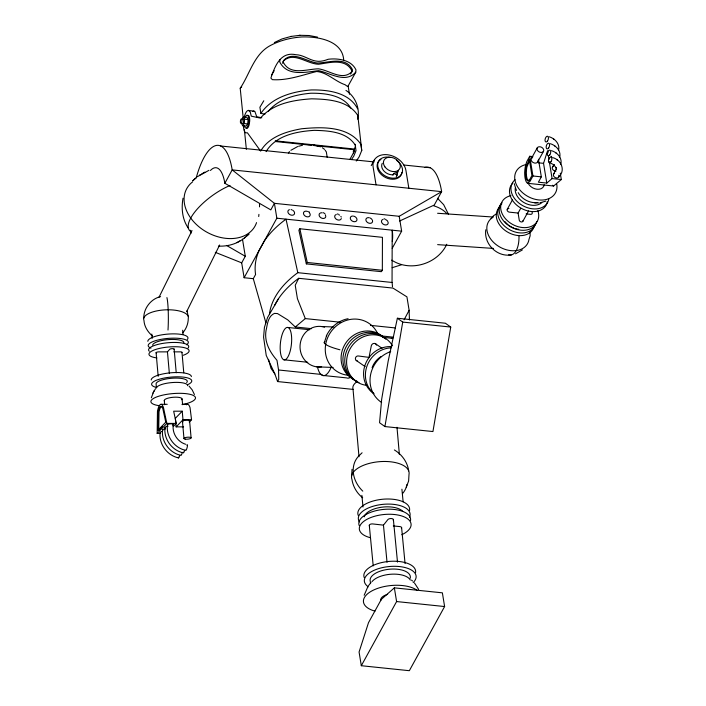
<?xml version="1.0" encoding="UTF-8"?>
<svg xmlns="http://www.w3.org/2000/svg" width="706" height="706" viewBox="0 0 706 706"><rect width="100%" height="100%" fill="white"/><g stroke="black" fill="none" stroke-linecap="round" stroke-linejoin="round"><path stroke-width="1.06" d="M382.334 270.283L382.44 237.34L299.847 228.762L298.894 230.165L306.325 263.885L381.381 271.678L382.334 270.283L307.278 262.482L306.325 263.885M392.457 286.795A103.632 61.06 -9.3 0 0 392.051 282.462L392.209 230.182A112.069 66.029 -9.3 0 1 392.307 241.549M157.173 433.422L157.456 411.589A14.385 4.174 89.9 0 1 159.671 405.129L160.236 404.564A12.664 3.671 89.9 0 1 163.483 407.671L166.837 423.415L157.173 433.422L160.315 433.422M259.517 206.884L259.552 203.928M409.445 319.986L409.127 310.296L406.93 296.864L392.942 288.083L298.7 278.296A103.632 61.06 -9.3 0 0 274.546 305.627M351.641 475.897L352.038 469.287M396.26 176.668L397.143 175.07L397.319 172.176L393.727 173.455L392.845 175.053M183.022 198.209C181.186 208.526 182.289 219.513 188.396 228.285M243.455 116.975L246.985 117.346L248.08 119.552L247.691 123.921L246.209 126.083L242.67 125.712L244.152 123.55L244.541 119.182L243.455 116.975L241.973 119.137M258.723 216.539L258.917 214.368M279.964 59.683L279.752 61.978C287.28 76.716 305.442 72.188 318.635 70.653C330.584 73.221 345.605 83.661 355.762 72.18L355.974 69.894C351.464 59.939 337.998 58.016 328.219 59.269C324.213 60.795 319.906 61.943 315.608 61.007C308.751 59.754 303.095 54.856 295.911 54.715C280.503 51.397 274.969 65.967 270.883 78.101L272.348 79.654C287.571 80.713 302.159 75.065 316.65 71.5C327.257 72.418 335.182 81.411 345.022 84.702L347.59 86.494L348.12 85.973L349.479 94.277M282.744 63.399L282.912 61.572C293.281 50.753 306.792 64.096 318.741 64.228C329.817 62.657 345.278 58.139 351.826 70.574L351.659 72.4L350.538 74.006M143.759 318.221C143.609 308.31 150.934 298.806 160.624 296.608M311.522 328.669L295.302 326.984L287.792 319.897L277.484 313.561L274.431 313.402C268.827 315.82 267.521 322.589 266.603 327.972C263.303 340.221 269.127 351.261 276.973 360.316L278.561 369.988L278.746 379.44L277.582 381.558L353.194 389.412M384.92 426.565L402.729 322.077L397.372 318.247L388.15 361.251L381.672 399.252L379.563 422.735L384.92 426.565L432.937 431.551L450.746 327.063L445.398 323.233L397.372 318.247M244.135 117.867L244.558 116.04A11.19 3.795 -84.1 0 1 247.391 110.763L248.424 110.392L254.831 111.363L256.71 116.719L261.794 117.805M151.331 397.778L153.511 392.042M364.164 595.264L367.835 586.765M324.275 342.842L326.675 335.376M357.66 119.235C360.245 108.512 355.418 96.448 345.958 90.421M538.44 159.212L541.334 176.862L538.396 182.192L546.779 183.066L543.549 163.342L547.556 150.828L547.909 152.964M353.371 153.052L354.341 149.045L275.278 140.838M558.517 150.396C560.29 144.156 554.872 138.42 549.206 136.77M559.646 157.341C561.42 151.102 556.01 145.365 550.345 143.706M560.785 164.277C562.558 158.038 557.149 152.302 551.483 150.652M406.285 487.211L408.615 481.007L409.012 474.388A28.884 13.493 -5 0 0 379.157 461.698A28.884 13.493 -5 0 0 351.95 479.409C353.009 486.575 356.918 493.317 362.663 497.748M353.238 151.746L355.533 146.142L355.277 144.298M248.424 110.392L250.233 111.954L251.274 116.155L260.426 118.114C272.895 103.508 293.414 100.014 311.62 98.822C327.787 99.202 348.235 100.376 357.818 115.493L361.737 150.493L359.151 156.82L356.274 161.021M446.783 244.258C437.517 264.115 410.115 272.313 391.733 260.126M158.991 297.279L192.006 230.58M186.631 311.69L219.645 244.991M298.7 278.296L295.232 285.268L297.429 298.7L305.301 318.591L340.936 322.289M153.705 391.68L155.541 388.671M152.937 393.136L154.252 390.639M404.079 319.818L409.127 310.296M243.173 117.681L240.208 88.241C249.703 74.192 253.789 55.024 269.41 46.058C279.302 40.56 290.387 37.78 301.621 36.968C317.506 36.359 342.631 40.339 343.716 60.213M424.641 167.534A61.396 20.809 -84.1 0 1 441.638 191.644L399.208 216.292L274.413 203.328L270.804 209.894L224.835 183.26L232.186 169.89L441.638 191.644L434.287 205.014L399.57 221.031M269.463 314.232A103.632 61.06 -9.3 0 1 297.808 272.675L286.018 219.16A112.069 66.029 -9.3 0 0 264.238 241.125L259.014 250.63A112.069 66.029 -9.3 0 0 255.581 274.51L253.286 278.676L244.117 277.723L241.681 262.853L245.291 256.287L242.485 239.157M355.762 72.18L348.12 85.973M244.117 277.723L276.849 218.207L274.413 203.328L232.186 169.89A61.396 20.809 -84.1 0 0 196.206 177.921M349.964 159.247L354.703 150.634M371.232 165.583L374.18 160.227M392.201 248.344L401.643 231.162L399.208 216.292M532.862 156.591L529.721 156.264L526.791 161.595L525.626 165.222A12.664 4.289 -84.1 0 0 524.885 176.729L525.14 178.38A14.385 4.871 -84.1 0 0 527.647 183.313L553.619 186.013L561.323 179.545L560.273 173.138M529.279 159.379L526.067 166.925A10.431 3.53 -84.1 0 0 525.643 175.565L525.855 176.95A12.143 4.112 -84.1 0 0 527.7 180.948L529.853 179.306L531.927 175.538L529.279 159.379L530.118 159.468M529.597 160.412L526.905 167.013A10.431 3.53 -84.1 0 0 526.482 175.653L526.694 177.038A12.143 4.112 -84.1 0 0 528.538 181.036L530.012 179.968M531.477 158.356L537.337 147.695M507.261 209.303L512.45 199.869M537.522 162.177L543.382 151.516A3.583 2.63 28.8 0 0 540.169 146.786A3.583 2.63 28.8 0 0 537.531 150.51A3.583 2.63 28.8 0 0 543.382 151.516M529.721 156.264L532.951 175.988L530.021 181.318L527.647 183.313M522.961 220.572A1.977 1.447 28.8 0 1 521.372 221.958A1.977 1.447 28.8 0 1 519.263 220.193L518.098 213.053L520.693 208.341M552.419 167.234L553.892 164.542M522.846 221.34L528.547 210.962M553.557 174.17L556.381 168.602L556.381 169.219L556.116 167.428L556.31 168.01L553.592 164.577L554.042 164.86L550.654 163.165M558.728 177.021C565.93 170.261 561.129 159.732 552.613 157.588M361.313 665.714L396.595 601.556L394.354 587.851L442.371 592.837L444.612 606.542L409.339 670.7L361.313 665.714L359.072 652.009L368.497 622.692L381.328 599.368L394.354 587.851M326.357 335.932C330.426 327.16 338.536 320.506 348.084 318.706M263.779 100.764L259.887 107.268L260.893 113.384L264.979 114.16M271.572 74.942L274.193 70.724M278.57 298.612L267.548 317.524L264.423 327.399L263.585 337.194L266.233 355.436L274.863 373.942L277.582 381.558M266.056 151.649C275.852 135.287 296.741 131.44 314.311 130.354C328.643 130.689 346.77 131.722 355.259 145.127L356.009 150.652L353.715 156.255L351.411 159.609M368.514 585.618L371.021 582.529M186.49 404.812L186.799 404.538A12.664 3.671 89.9 0 1 190.046 407.644L191.555 419.752L189.27 422.126M260.893 113.384C271.872 97.11 292.593 91.524 311.152 89.953C327.893 89.662 349.055 92.309 357.642 108.812M268.518 111.16C278.588 98.725 295.558 94.613 310.834 93.227C325.016 93.104 342.895 94.904 350.944 108.247M182.713 332.835C186.331 328.864 188.273 323.551 188.281 318.203A22.38 8.393 -2.4 0 0 165.248 309.855A22.38 8.393 -2.4 0 0 143.962 320.4C144.289 326.551 147.757 331.855 152.249 335.862M387.038 562.276L383.455 525.14L387.859 519.607A2.886 1.35 -5.5 0 1 391.601 518.566A2.886 1.35 -5.5 0 1 393.207 520.207M288.383 152.99L289.486 151.613M491.085 218.639L493.556 215.674L496.362 213.944M169.352 373.368L167.454 351.87L169.714 349.302A2.268 0.627 -5 0 1 172.511 348.649A2.268 0.627 -5 0 1 174.055 349.293M165.769 422.179L157.862 430.369L158.153 411.951A12.143 3.521 89.9 0 1 159.891 407.23L160.368 406.762A10.431 3.027 89.9 0 1 162.848 408.73L165.769 422.179L166.634 422.179M162.318 426.645L158.718 430.369L159.009 411.951A12.143 3.521 89.9 0 1 160.747 407.23L161.224 406.762A10.431 3.027 89.9 0 1 162.009 406.559M176.121 426.874L182.986 419.761L182.236 411.192L175.362 418.305L176.121 426.874L183.613 426.865M173.288 426.486L176.262 423.406L173.667 411.201L182.236 411.192M295.302 326.984L305.301 318.591M240.208 88.241L241.699 86.785M362.09 452.784L359.619 455.167A28.884 23.589 36.6 0 0 362.796 491.155M218.41 246.112C228.144 246.579 237.922 243.711 245.317 237.225M195.368 178.433L192.72 180.789L196.436 177.524M246.376 236.316L249.033 233.96L244.452 238.001M546.779 183.066L552.101 178.592L561.323 179.545M290.872 150.316L297.641 146.548M197.292 176.747L208.958 170.331M522.369 249.924L515.557 253.789M199.427 175.22L200.566 174.567M201.642 173.95L204.837 172.114M236.907 242.635L240.102 240.799M274.343 42.545L282.003 38.936L291.146 36.403M545.888 201.113L540.302 202.728M252.819 111.327L253.86 110.957M392.174 267.706L401.423 264.785M298.62 146.283L302.53 145.224M290.748 36.465L300.006 35.3L309.122 35.521L317.488 37.118M299.503 35.353L300.006 35.3M534.76 202.922L539.093 202.887M511.435 254.884C497.165 257.372 483.681 244.055 485.79 229.759M167.454 351.87L158.947 351.879A2.242 0.618 -5 0 0 156.582 352.285A2.242 0.618 -5 0 0 156.37 352.982M173.782 351.87L180.365 351.862A2.242 0.618 -5 0 1 181.654 352.665M160.871 404.309L167.243 404.3M182.122 404.291L187.434 404.282M182.986 419.761L191.555 419.752M166.837 423.415L176.262 423.406M307.719 144.615L312.846 144.756L320.559 146.813M321.671 326.525L333.761 326.984M316.615 366.829L333.108 367.455M247.727 115.281L248.83 115.793A6.707 2.268 -84.1 0 1 249.695 121.061L249.227 124.415A6.442 2.18 -84.1 0 1 247.091 128.315L246.518 128.28M437.596 213.274L493.397 217.051M437.632 244.638L493.432 248.424M337.239 213.989L338.103 214.05M384.038 218.842L384.902 218.913M393.295 525.944L399.781 526.579A2.93 1.368 -5.5 0 1 401.414 528.238M244.541 119.182L248.08 119.552M244.152 123.55L247.691 123.921M538.307 162.795L543.549 163.342M275.464 141.544L311.664 145.304M313.852 145.533L354.438 149.751M532.951 175.988L541.334 176.862M220.625 145.983L374.154 161.93M403.761 165.01L430.086 167.737M518.098 213.053L509.511 212.162A2.242 1.641 28.8 0 1 507.27 210.635A2.242 1.641 28.8 0 1 507.923 208.729M526.129 213.892L530.462 214.342A2.242 1.641 28.8 0 0 532.112 212.303M276.849 218.207L401.643 231.162M297.808 272.675L392.051 282.462M402.729 322.077L450.746 327.063M370.474 325.36L395.36 327.946M381.346 335.924L393.242 337.159M287.986 327.478A16.317 5.533 -84.1 0 1 289.539 353.185A16.317 5.533 -84.1 0 1 280.238 350.229A16.317 5.533 -84.1 0 1 287.986 327.478L309.731 329.737M383.014 337.344L392.774 338.359A16.317 5.533 -84.1 0 0 391.318 338.465M283.847 359.786L307.763 362.266M278.561 369.988L322.068 374.507M349.267 377.331L351.438 377.551M322.245 375.363L346.664 377.904A27.975 9.478 -84.1 0 0 350.864 377.004M396.595 601.556L444.612 606.542M383.455 525.14L372.759 523.94A2.55 1.191 -5.5 0 0 369.997 524.426A2.55 1.191 -5.5 0 0 369.485 525.776M178.547 457.912C167.181 455.476 158.673 444.118 160.147 432.39M185.607 444.268C177.488 441.771 171.885 433.237 173.288 424.438M183.948 449.907C173.473 446.73 166.042 435.937 167.401 424.888M181.53 452.414C171.055 449.228 163.624 438.444 164.983 427.386M179.121 454.911C168.637 451.734 161.206 440.95 162.565 429.892M215.304 252.333L241.681 262.853M393.727 173.455L397.143 175.07M323.374 212.682L324.919 213.68M226.529 245.423L245.291 256.287M553.407 138.861L553.857 139.144M554.545 145.807L554.995 146.089M555.684 152.743L556.134 153.025M556.822 159.688L557.272 159.971M394.38 449.951C401.89 454.417 407.486 462.156 408.703 470.884M375.786 343.928L382.043 348.27M356.203 360.422L365.143 366.626M322.298 147.739L324.539 149.345M308.601 211.491L309.325 212.056M411.51 580.12L412.56 580.994M189.076 386.138L192.147 389.809L194.424 394.522M274.863 373.942L270.998 368.364L268.509 359.345M437.491 198.262L443.686 204.705L448.548 214.412M414.448 582.953L418.676 589.457M325.131 150.201L326.322 151.914L327.213 157.35M516.227 189.905L516.527 190.444M241.584 123.506L242.67 125.712M514.718 185.219L516.007 189.332M253.286 278.676L265.871 322.774M299.847 228.762L307.278 262.482M187.099 310.728L188.078 316.023M514.392 183.745L514.515 184.487M548.43 156.167L548.959 159.371M549.303 161.506L552.101 178.592M408.845 188.237L405.924 170.393A17.526 12.858 28.8 0 0 387.232 154.711A17.526 12.858 28.8 0 0 373.121 166.987L376.042 184.831M361.737 150.493L360.898 144.262C348.049 125.827 321.539 126.842 301.533 128.774C286.151 131.537 269.03 136.77 260.629 151.084L247.435 132.825L245.423 132.79L244.594 131.634A11.675 3.954 -84.1 0 1 243.42 125.633M244.382 129.675L246.359 149.301M401.908 489.196L403.135 501.904M401.59 527.523L405.067 563.564M393.383 519.492L397.496 562.091M369.309 525.485L373.209 565.894M370.491 583.544L370.297 581.515A20.218 9.452 -5.5 0 1 389.959 569.177A20.218 9.452 -5.5 0 1 410.239 578.249M361.878 495.374L362.999 507.023M396.984 427.289L399.393 454.576M358.992 456.738L353.018 389.077A20.324 9.496 -5 0 1 356.883 381.752M182.677 330.24L183.057 334.529M189.587 420.697L191.097 437.852M181.98 352.338L183.772 372.75M182.113 399.066L182.58 404.432M182.466 421.394L183.975 438.55M174.144 349.126L176.226 372.768M164.277 400.417L164.648 404.706M156.097 352.691L158.179 376.333M151.808 334.053L152.187 338.342M530.091 231.444L530.135 235.839L528.953 239.519A22.38 16.415 28.8 0 1 499.01 246.579A22.38 16.415 28.8 0 1 492.506 217.563M159.715 405.756A22.38 6.151 -5 0 1 157.932 396.481A22.38 6.151 -5 0 1 191.794 394.822A22.38 6.151 -5 0 1 182.21 404.653M187.672 385.697A15.664 4.307 -5 0 0 172.379 382.537A15.664 4.307 -5 0 0 156.45 388.062L156.079 383.773A15.664 4.307 -5 0 1 174.038 378.125A15.664 4.307 -5 0 1 186.675 382.573M162.927 430.272A2.956 0.812 -5 0 1 165.575 428.851M183.048 421.835A3.583 0.988 -5 0 1 185.81 420.079A3.583 0.988 -5 0 1 189.217 421.226M182.324 452.44A2.956 0.609 -75 0 1 180.727 455.079M164.533 401.034A8.957 2.462 -5 0 1 173.376 397.257A8.957 2.462 -5 0 1 181.76 399.737M165.345 427.765A2.956 0.812 -5 0 1 167.984 426.345M186.772 445.133A2.956 0.609 -75 0 1 187.161 447.436A2.956 0.609 -75 0 1 185.554 450.075M184.743 449.934A2.956 0.609 -75 0 1 183.684 452.643A2.956 0.609 -75 0 1 183.119 452.149M167.763 425.268A2.956 0.812 -5 0 1 168.708 424.121A2.956 0.812 -5 0 1 172.635 423.962A2.956 0.812 -5 0 1 172.379 425.083M160.518 432.769A2.956 0.812 -5 0 1 162.389 431.437M179.906 454.938A2.956 0.609 -75 0 1 178.847 457.647A2.956 0.609 -75 0 1 178.283 457.153M147.836 341.316A20.147 5.533 -5 0 1 170.393 333.938A20.147 5.533 -5 0 1 187.328 339.471M150.969 348.155A20.147 5.533 -5 0 1 167.278 338.474A20.147 5.533 -5 0 1 186.525 344.775M149.301 351.27A20.147 5.533 -5 0 1 168.531 342.684A20.147 5.533 -5 0 1 188.087 348.049M156.926 357.933A20.147 5.533 -5 0 1 153.573 350.229A20.147 5.533 -5 0 1 182.501 347.299A20.147 5.533 -5 0 1 183.322 355.259M152.672 345.119A15.664 4.307 -5 0 1 168.602 339.595A15.664 4.307 -5 0 1 183.895 342.763M242.679 119.791A2.153 0.732 -84.1 0 1 243.261 119.164L243.446 119.243A2.233 0.759 -84.1 0 1 243.808 121.361L243.729 121.926A2.153 0.732 -84.1 0 1 242.864 123.532L242.679 123.453A2.233 0.759 -84.1 0 1 242.52 123.232M244.461 125.606A6.707 2.268 -84.1 0 0 245.176 127.724L246.279 128.227A6.442 2.18 -84.1 0 0 248.415 124.335L248.874 120.982A6.707 2.268 -84.1 0 0 248.009 115.705L246.915 115.202A6.442 2.18 -84.1 0 0 245.203 117.628M544.238 184.787A8.957 6.566 28.8 0 1 537.01 189.234A8.957 6.566 28.8 0 1 528.053 183.101M541.793 202.675A15.664 11.49 28.8 0 1 524.417 202.825A15.664 11.49 28.8 0 1 515.283 188.061M537.213 202.56A15.664 11.49 28.8 0 1 518.213 192.667M547.327 201.881A20.147 14.773 28.8 0 1 521.46 208.411A20.147 14.773 28.8 0 1 512.9 183.075M548.8 199.216A20.147 14.773 28.8 0 1 522.352 205.428A20.147 14.773 28.8 0 1 515.106 179.756M508.399 208.597A2.242 1.641 28.8 0 1 508.929 208.597M151.234 379.969A20.147 5.533 -5 0 1 171.17 372.759A20.147 5.533 -5 0 1 191.379 376.633M156.688 387.506A20.147 5.533 -5 0 1 157.394 379.854A20.147 5.533 -5 0 1 184.822 377.322A20.147 5.533 -5 0 1 187.69 384.646M372.433 220.36A3.556 2.612 28.8 0 1 369.962 223.343A3.556 2.612 28.8 0 1 365.902 220.122A3.556 2.612 28.8 0 1 369.079 217.695M369.953 217.951A3.556 2.612 28.8 0 1 372.062 219.619M341.307 218.56A3.556 2.612 28.8 0 1 336.1 219.089A3.556 2.612 28.8 0 1 336.224 214.527M338.756 214.712A3.556 2.612 28.8 0 1 339.577 215.136M340.857 216.38A3.556 2.612 28.8 0 1 341.236 217.113M310.11 215.321A3.556 2.612 28.8 0 1 306.104 216.548A3.556 2.612 28.8 0 1 303.545 212.7A3.556 2.612 28.8 0 1 307.551 211.473M309.096 212.471A3.556 2.612 28.8 0 1 310.181 214.615M292.778 210.273A3.556 2.612 28.8 0 1 293.899 214.65A3.556 2.612 28.8 0 1 288.754 213.715A3.556 2.612 28.8 0 1 289.416 209.664M291.075 209.594A3.556 2.612 28.8 0 1 291.949 209.85M368.338 586.818A25.998 12.152 -5.5 0 1 389.183 566.539A25.998 12.152 -5.5 0 1 413.178 582.582M372.009 581.629A20.218 9.452 -5.5 0 1 392.209 574.154A20.218 9.452 -5.5 0 1 410.336 580.076M380.808 600.621A11.552 5.401 -5.5 0 1 387.647 594.346M374.983 611.14A28.884 13.502 -5.5 0 1 373.209 590.225A28.884 13.502 -5.5 0 1 417.308 590.463M364.217 577.561A25.998 12.152 -5.5 0 1 388.688 561.455A25.998 12.152 -5.5 0 1 415.543 572.716M166.916 297.588A22.38 2.33 90 0 1 168.002 330.029M433.652 205.79A38.945 22.945 -9.3 0 1 446.686 213.486M256.543 222.619A38.945 28.487 28.7 0 1 204.096 230.527A38.945 28.487 28.7 0 1 192.676 181.821M190.549 231.409A38.945 14.544 -35.8 0 1 196.586 209.814A38.945 14.544 -35.8 0 1 230.024 185.466M190.849 233.589A61.396 20.809 -84.1 0 1 190.638 230.244M210.467 170.464A38.945 13.202 -84.1 0 1 224.835 183.26M401.882 172.502A13.158 9.655 28.8 0 1 384.02 176.65A13.158 9.655 28.8 0 1 380.922 159.432M396.56 160.297A13.158 9.655 28.8 0 1 397.893 177.294A13.158 9.655 28.8 0 1 378.337 168.328A13.158 9.655 28.8 0 1 390.383 157.464M518.981 235.963A22.38 10.74 82.6 0 1 508.611 254.813M398.502 170.314A8.957 6.566 28.8 0 1 396.86 173.288M393.41 174.744A8.957 6.566 28.8 0 1 384.17 171.276A8.957 6.566 28.8 0 1 382.273 163.298M347.943 375.248A28.884 26.687 -54.4 0 1 330.735 332.085A28.884 26.687 -54.4 0 1 377.304 332.844M381.646 402.508A28.884 26.634 -55.3 0 1 370.474 375.301A28.884 26.634 -55.3 0 1 390.692 351.588M359.186 525.52A25.998 12.152 -5.5 0 1 383.667 509.405A25.998 12.152 -5.5 0 1 410.513 520.675M370.279 537.69A25.998 12.152 -5.5 0 1 365.408 520.225A25.998 12.152 -5.5 0 1 403.576 516.615A25.998 12.152 -5.5 0 1 401.793 534.716M354.35 379.651A25.998 23.969 -55.3 0 1 346.161 342.472A25.998 23.969 -55.3 0 1 383.887 337.821M357.148 381.328A25.998 23.969 -55.3 0 1 347.679 344.21A25.998 23.969 -55.3 0 1 385.723 339.092M357.324 360.907A2.55 2.356 -55.3 0 1 355.445 358.127A2.55 2.356 -55.3 0 1 358.295 355.974L369.026 357.377L371.294 345.816A2.886 2.665 -55.3 0 1 376.572 345.084M366.961 385.388A25.998 23.969 -55.3 0 1 351.041 347.228A25.998 23.969 -55.3 0 1 392.571 345.825M374.074 393.745A25.998 23.969 -55.3 0 1 365.24 364.552A25.998 23.969 -55.3 0 1 391.433 346.602M373.403 393.154A25.998 23.969 -55.3 0 1 367.27 365.311A25.998 23.969 -55.3 0 1 391.115 347.855M339.965 349.788A28.884 5.154 9.7 0 1 324.804 341.572M358.983 382.608A25.998 23.969 -55.3 0 1 348.605 346.92A25.998 23.969 -55.3 0 1 385.238 338.262M372.097 367.694A20.218 18.647 -55.3 0 1 381.205 356.442M364.217 516.827A20.218 9.452 -5.5 0 1 381.328 507.261A20.218 9.452 -5.5 0 1 402.738 511.294M407.018 484.44A28.884 23.589 36.6 0 1 402.473 493.653M331.335 366.882A27.975 9.478 -84.1 0 1 317.409 366.714M358.207 515.354A25.998 12.152 -5.5 0 1 382.678 499.239A25.998 12.152 -5.5 0 1 409.533 510.5M359.495 521.928A25.998 12.152 -5.5 0 1 383.173 504.322A25.998 12.152 -5.5 0 1 409.498 517.207M321.609 366.811A20.324 19.115 -87.8 0 1 300.085 345.146A20.324 19.115 -87.8 0 1 324.601 327.178M388.035 221.975A3.556 2.612 28.8 0 1 386.12 224.94A3.556 2.612 28.8 0 1 381.849 222.734A3.556 2.612 28.8 0 1 383.023 219.389M385.555 219.575A3.556 2.612 28.8 0 1 387.665 221.243M325.784 216.239A3.556 2.612 28.8 0 1 321.283 217.969A3.556 2.612 28.8 0 1 319.95 213.221M320.621 212.903A3.556 2.612 28.8 0 1 322.28 212.841M325.263 214.765A3.556 2.612 28.8 0 1 325.634 215.498M353.477 216.08A3.556 2.612 28.8 0 1 356.733 220.599A3.556 2.612 28.8 0 1 351.156 220.193A3.556 2.612 28.8 0 1 352.612 216.018M537.875 160.844A3.583 2.63 28.8 0 1 532.977 162.424A3.583 2.63 28.8 0 1 532.642 157.535M558.72 175.264A2.956 2.171 28.8 0 1 557.449 177.912A2.956 2.171 28.8 0 1 553.804 176.332A2.956 2.171 28.8 0 1 554.431 173.411M518.804 229.291A15.664 11.49 28.8 0 1 514.939 228.47M513.986 228.144A15.664 11.49 28.8 0 1 508.629 225.188M507.843 224.561A15.664 11.49 28.8 0 1 505.081 221.728M553.619 186.013A14.385 4.871 -84.1 0 1 552.692 185.201M551.686 156.67A2.956 2.171 28.8 0 1 551.051 156.238M556.099 171.011A2.956 2.171 28.8 0 1 552.604 169.29A2.956 2.171 28.8 0 1 553.292 166.475M533.886 226.873A20.147 14.773 28.8 0 1 507.102 231.797A20.147 14.773 28.8 0 1 500.422 206.461M535.351 224.208A20.147 14.773 28.8 0 1 508.576 229.123A20.147 14.773 28.8 0 1 501.887 203.787M536.816 221.543A20.147 14.773 28.8 0 1 511.179 227.12A20.147 14.773 28.8 0 1 501.931 202.49M537.831 210.688A20.147 14.773 28.8 0 1 526.482 227.561A20.147 14.773 28.8 0 1 502.319 214.068A20.147 14.773 28.8 0 1 510.941 195.668M556.787 184.275A22.38 16.415 28.8 0 1 540.937 200.072A22.38 16.415 28.8 0 1 515.962 183.675A22.38 16.415 28.8 0 1 526.597 164.454M283.494 60.522L283.318 62.349C290.448 75.807 306.58 69.064 318.335 68.826C329.428 70.097 342.578 81.614 352.232 71.35L352.409 69.523C345.278 56.056 329.146 62.799 317.391 63.037C306.298 61.766 293.149 50.25 283.494 60.522M240.49 120.567L240.419 121.132A2.233 0.759 -84.1 0 0 240.781 123.259L240.967 123.329A2.153 0.732 -84.1 0 0 241.831 121.723L241.902 121.158A2.233 0.759 -84.1 0 0 241.54 119.04L241.355 118.961A2.153 0.732 -84.1 0 0 240.49 120.567M185.175 439.132A3.583 0.988 -5 0 0 191.035 438.108A3.583 0.988 -5 0 0 186.41 437.349A3.583 0.988 -5 0 0 185.175 439.132M384.938 166.89A8.957 6.566 28.8 0 0 399.534 169.043A8.957 6.566 28.8 0 0 391.142 157.341A8.957 6.566 28.8 0 0 384.938 166.89M549.815 154.835A2.956 1.536 -72.9 0 0 549.921 150.166A2.956 1.536 -72.9 0 0 547.309 153.934A2.956 1.536 -72.9 0 0 549.815 154.835M548.677 147.898A2.956 1.536 -72.9 0 0 548.783 143.23A2.956 1.536 -72.9 0 0 546.17 146.998A2.956 1.536 -72.9 0 0 548.677 147.898M547.547 140.953A2.956 1.536 -72.9 0 0 547.644 136.284A2.956 1.536 -72.9 0 0 545.032 140.053A2.956 1.536 -72.9 0 0 547.547 140.953M550.954 161.78A2.956 1.536 -72.9 0 0 551.051 157.111A2.956 1.536 -72.9 0 0 548.438 160.88A2.956 1.536 -72.9 0 0 550.954 161.78"/></g></svg>
